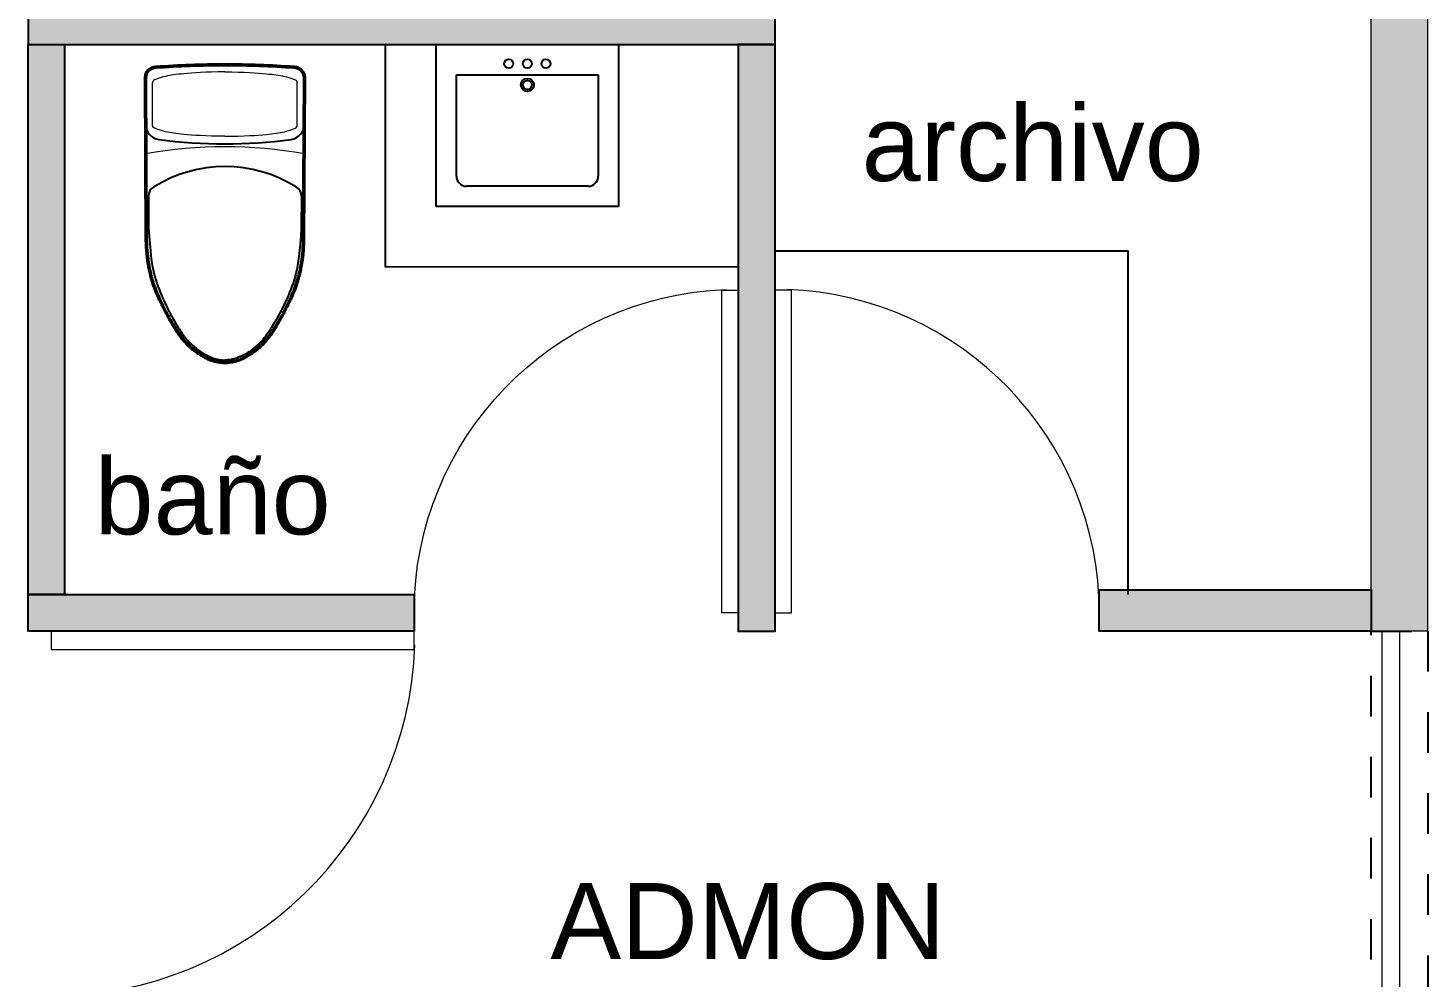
# Model space of a CAD drawing. Header units: metres. Extents: x -598 to 357, y -242 to 574.
# Drawn here: x -294.404 to -290.948, y 60.656 to 63 of the extents above; entities that cross this region are included whole.
import ezdxf

# ---------------------------------------------------------------- set-up
doc = ezdxf.new("R2010")
doc.units = ezdxf.units.M
doc.set_wipeout_variables(frame=1)
doc.linetypes.add('xref_Nivel TIPICO$0$HIDDEN2', pattern=[0.1875, 0.125, -0.0625])
for name, color, linetype, lineweight in [('A-DOOR', 1, 'Continuous', 18), ('Muro Mamspoteria', 5, 'Continuous', 9), ('P-SANR-FIXT', 251, 'Continuous', 18), ('xref_Nivel PB$0$P-puerta', 1, 'Continuous', 18), ('xref_Nivel TIPICO$0$P-puerta', 1, 'Continuous', 18)]:
    doc.layers.add(name, color=color, linetype=linetype, lineweight=lineweight)
for name, color, linetype in [('APTOS_SPZ_MCH_N2 MUNI$0$Muebles', 1, 'Continuous'), ('Muebles fijos', 251, 'Continuous'), ('T-texto', 8, 'Continuous'), ('xref_Nivel TIPICO$0$D-dintel mamposteria', 1, 'Continuous'), ('xref_Nivel TIPICO$0$H-hatch mamposteria', 8, 'Continuous'), ('xref_Nivel TIPICO$0$H-hatch tablayeso', 9, 'Continuous'), ('xref_Nivel TIPICO$0$M-muro tablayeso', 4, 'Continuous')]:
    doc.layers.add(name, color=color, linetype=linetype)
doc.styles.get("Standard").update_dxf_attribs({"font": 'arial.ttf'})

# ---------------------------------------------------------------- blocks, each defined once
blk = doc.blocks.new('*U363')
at = {"layer": 'xref_Nivel TIPICO$0$H-hatch tablayeso', "transparency": 33554559}
h = blk.add_hatch(color=256, dxfattribs=at)
h.dxf.hatch_style = 1
h.paths.add_polyline_path([(0, 90), (0, 0), (1844, 0), (1844, 90)])
at = {"layer": 'xref_Nivel TIPICO$0$M-muro tablayeso'}
blk.add_lwpolyline([(1844, 0), (0, 0), (0, 90), (1844, 90), (1844, 0)], dxfattribs=at)
blk = doc.blocks.new('*U355')
at = {"layer": 'xref_Nivel TIPICO$0$H-hatch tablayeso', "transparency": 33554559}
h = blk.add_hatch(color=256, dxfattribs=at)
h.dxf.hatch_style = 1
h.paths.add_polyline_path([(0, 90.9), (0, 0), (1447.7, 0), (1447.7, 90.9)])
at = {"layer": 'xref_Nivel TIPICO$0$M-muro tablayeso'}
blk.add_lwpolyline([(1447.7, 0), (0, 0), (0, 90.9), (1447.7, 90.9), (1447.7, 0)], dxfattribs=at)
blk = doc.blocks.new('Toilet_Oval_17859 - MO- Inodoro-439146-NIVEL TIPICO 5 - 7  - AMOBLADO')
at = {"layer": 'P-SANR-FIXT', "lineweight": 50}
for p, q in [((-0.196, 0.4633), (-0.194, 0.0621)), ((0.194, 0.0621), (0.196, 0.4633))]:
    blk.add_line(p, q, dxfattribs=at)
at = {"layer": 'P-SANR-FIXT'}
for p, q in [((-0.1786, 0.3447), (-0.1786, 0.4512)), ((0.1786, 0.3447), (0.1786, 0.4512))]:
    blk.add_line(p, q, dxfattribs=at)
at = {"layer": 'P-SANR-FIXT', "lineweight": 25}
for p, q in [((-0.1887, 0.1708), (-0.1884, 0.0926)), ((0.1887, 0.1708), (0.1884, 0.0926))]:
    blk.add_line(p, q, dxfattribs=at)
at = {"layer": 'P-SANR-FIXT', "lineweight": 50}
for centre, radius, start, end in [((-0.1706, 0.4633), 0.0254, 90, 180), ((0, -1.9235), 2.4182, 90, 94.0453), ((0, -1.9235), 2.4182, 85.9547, 90), ((0.1706, 0.4633), 0.0254, 360, 90)]:
    blk.add_arc(centre, radius, start, end, dxfattribs=at)
at = {"layer": 'P-SANR-FIXT', "lineweight": 25}
for centre, radius, start, end in [((-0.1579, 0.3484), 0.0381, 180, 262.1046), ((0.1579, 0.3484), 0.0381, 277.8954, 0), ((0, 1.487), 1.1875, 262.1046, 277.8954), ((0, -0.0901), 0.3336, 58.0304, 121.9696), ((-0.1626, 0.1709), 0.0261, 122.4497, 180.2256), ((0.1626, 0.1709), 0.0261, 359.7744, 57.5503)]:
    blk.add_arc(centre, radius, start, end, dxfattribs=at)
at = {"layer": 'P-SANR-FIXT'}
blk.add_arc((0, -0.8197), 1.112, 79.8479, 100.1521, dxfattribs=at)
for points in [[(0, 0.4774), (-0.0484, 0.4774), (-0.1037, 0.4729), (-0.1428, 0.4681), (-0.1653, 0.461), (-0.1744, 0.4578), (-0.1786, 0.4531), (-0.1786, 0.4512)], [(0, 0.4774), (0.0484, 0.4774), (0.1037, 0.4729), (0.1428, 0.4681), (0.1653, 0.461), (0.1744, 0.4578), (0.1786, 0.4531), (0.1786, 0.4512)], [(0, 0.3185), (-0.0484, 0.3185), (-0.1037, 0.323), (-0.1428, 0.3278), (-0.1653, 0.3349), (-0.1744, 0.3381), (-0.1786, 0.3428), (-0.1786, 0.3447)], [(0, 0.3185), (0.0484, 0.3185), (0.1037, 0.323), (0.1428, 0.3278), (0.1653, 0.3349), (0.1744, 0.3381), (0.1786, 0.3428), (0.1786, 0.3447)]]:
    blk.add_open_spline(points, degree=3, knots=[0, 0, 0, 0, 0.1566407, 0.2861825, 0.3655305, 0.4088071, 0.4283279, 0.4283279, 0.4283279, 0.4283279], dxfattribs=at)
at = {"layer": 'P-SANR-FIXT', "lineweight": 25}
for points in [[(-0.1884, 0.0926), (-0.1844, 0.0317), (-0.1781, -0.0197), (-0.1546, -0.0809), (-0.1328, -0.1236), (-0.1143, -0.1557), (-0.0938, -0.1851), (-0.066, -0.2094), (-0.0504, -0.2203), (-0.0177, -0.234), (0, -0.2337)], [(0.1884, 0.0926), (0.1844, 0.0317), (0.1781, -0.0197), (0.1546, -0.0809), (0.1328, -0.1236), (0.1143, -0.1557), (0.0938, -0.1851), (0.066, -0.2094), (0.0504, -0.2203), (0.0177, -0.234), (0, -0.2337)]]:
    blk.add_open_spline(points, degree=3, knots=[0, 0, 0, 0, 0.19509, 0.375915, 0.540569, 0.672678, 0.792703, 0.893059, 0.993012, 1.071971, 1.071971, 1.071971, 1.071971], dxfattribs=at)
at = {"layer": 'P-SANR-FIXT', "lineweight": 50}
for points, knots in [([(-0.194, 0.0621), (-0.1937, 0.0503), (-0.1924, 0.028), (-0.189, 0.0038), (-0.1855, -0.0137), (-0.1826, -0.0259), (-0.1794, -0.0373), (-0.176, -0.048), (-0.1724, -0.0579), (-0.1688, -0.0672), (-0.165, -0.0758), (-0.1613, -0.084), (-0.1576, -0.0916), (-0.1529, -0.1013), (-0.1473, -0.1124), (-0.141, -0.1244), (-0.133, -0.1391), (-0.1251, -0.152), (-0.117, -0.1643), (-0.1107, -0.1733), (-0.1038, -0.1821), (-0.0962, -0.1908), (-0.0878, -0.1992), (-0.0783, -0.2075), (-0.0677, -0.2156), (-0.0585, -0.2217), (-0.0519, -0.2254), (-0.0482, -0.2275), (-0.0454, -0.2289), (-0.0426, -0.2302), (-0.0399, -0.2315), (-0.0376, -0.2325), (-0.0356, -0.2332), (-0.0335, -0.2339), (-0.0309, -0.2348), (-0.0276, -0.2357), (-0.0241, -0.2366), (-0.0201, -0.2374), (-0.0156, -0.2381), (-0.0092, -0.2391), (-0.0038, -0.2397), (0, -0.24)], [0, 0, 0, 0, 0.041667, 0.083333, 0.104167, 0.125, 0.145833, 0.166667, 0.1875, 0.208333, 0.229167, 0.25, 0.270833, 0.291667, 0.333333, 0.375, 0.416667, 0.5, 0.541667, 0.583333, 0.625, 0.666667, 0.708333, 0.75, 0.791667, 0.833333, 0.854167, 0.864583, 0.875, 0.885417, 0.895833, 0.90625, 0.911458, 0.916667, 0.927083, 0.9375, 0.947917, 0.958333, 0.96875, 0.979167, 1, 1, 1, 1]), ([(0, -0.24), (0.0038, -0.2397), (0.0092, -0.2391), (0.0156, -0.2381), (0.0201, -0.2374), (0.0241, -0.2366), (0.0276, -0.2357), (0.0309, -0.2348), (0.0341, -0.2338), (0.0371, -0.2327), (0.0399, -0.2315), (0.0426, -0.2302), (0.0454, -0.2289), (0.0482, -0.2275), (0.0519, -0.2254), (0.0585, -0.2217), (0.0677, -0.2156), (0.0783, -0.2075), (0.0878, -0.1992), (0.0962, -0.1908), (0.1038, -0.1821), (0.1107, -0.1733), (0.117, -0.1643), (0.1251, -0.152), (0.133, -0.1391), (0.141, -0.1244), (0.1473, -0.1124), (0.1529, -0.1013), (0.1576, -0.0916), (0.1613, -0.084), (0.165, -0.0758), (0.1688, -0.0672), (0.1724, -0.0579), (0.176, -0.048), (0.1794, -0.0373), (0.1826, -0.0259), (0.1855, -0.0137), (0.189, 0.0038), (0.1924, 0.028), (0.1937, 0.0503), (0.194, 0.0621)], [0, 0, 0, 0, 0.020833, 0.03125, 0.041667, 0.052083, 0.0625, 0.072917, 0.083333, 0.09375, 0.104167, 0.114583, 0.125, 0.135417, 0.145833, 0.166667, 0.208333, 0.25, 0.291667, 0.333333, 0.375, 0.416667, 0.458333, 0.5, 0.583333, 0.625, 0.666667, 0.708333, 0.729167, 0.75, 0.770833, 0.791667, 0.8125, 0.833333, 0.854167, 0.875, 0.895833, 0.916667, 0.958333, 1, 1, 1, 1])]:
    blk.add_open_spline(points, degree=3, knots=knots, dxfattribs=at)
blk = doc.blocks.new('L3')
blk.add_wipeout([(24.5796, 24.0767), (25.0296, 24.0767), (25.0296, 23.6767), (24.5796, 23.6767)]).dxf.layer = 'Muebles fijos'
at = {"layer": 'Muebles fijos'}
for p, q in [((24.5796, 24.0767), (25.0296, 24.0767)), ((24.5796, 23.6767), (24.5796, 24.0767)), ((24.6546, 24.0767), (24.9546, 24.0767)), ((25.0296, 24.0767), (25.0296, 23.6767)), ((24.6546, 24.0267), (24.9546, 24.0267)), ((24.6546, 24.0267), (24.9546, 24.0267)), ((24.5796, 23.7517), (24.5796, 24.0017)), ((24.6296, 23.7517), (24.6296, 24.0017)), ((24.6296, 23.7517), (24.6296, 24.0017)), ((24.9796, 24.0017), (24.9796, 23.7517)), ((24.9796, 24.0017), (24.9796, 23.7517)), ((25.0296, 24.0017), (25.0296, 23.6767)), ((24.9796, 23.7517), (24.6296, 23.7517)), ((24.9796, 23.7517), (24.8832, 23.7517)), ((25.0296, 23.6767), (24.5796, 23.6767)), ((25.0296, 23.6767), (24.5796, 23.6767))]:
    blk.add_line(p, q, dxfattribs=at)
for centre, radius in [((24.8046, 23.7766), 0.0161), ((24.8046, 23.7766), 0.0111), ((24.7588, 23.7245), 0.0111), ((24.8046, 23.7245), 0.0111), ((24.8504, 23.7245), 0.0111)]:
    blk.add_circle(centre, radius, dxfattribs=at)
for centre, start, end in [((24.6546, 24.0017), 90, 180), ((24.6546, 24.0017), 90, 180), ((24.9546, 24.0017), 0, 90), ((24.9546, 24.0017), 0, 90)]:
    blk.add_arc(centre, 0.025, start, end, dxfattribs=at)
blk = doc.blocks.new('*U364')
at = {"layer": 'xref_Nivel TIPICO$0$H-hatch tablayeso', "transparency": 33554559}
h = blk.add_hatch(color=256, dxfattribs=at)
h.dxf.hatch_style = 1
h.paths.add_polyline_path([(0, 90), (0, 0), (953.1, 0), (953.1, 90)])
at = {"layer": 'xref_Nivel TIPICO$0$M-muro tablayeso'}
blk.add_lwpolyline([(953.1, 0), (0, 0), (0, 90), (953.1, 90), (953.1, 0)], dxfattribs=at)
blk = doc.blocks.new('*U339')
at = {"layer": 'xref_Nivel TIPICO$0$H-hatch tablayeso', "transparency": 33554559}
h = blk.add_hatch(color=256, dxfattribs=at)
h.dxf.hatch_style = 1
h.paths.add_polyline_path([(0, 90), (0, 0), (1357.7, 0), (1357.7, 90)])
at = {"layer": 'xref_Nivel TIPICO$0$M-muro tablayeso'}
blk.add_lwpolyline([(1357.7, 0), (0, 0), (0, 90), (1357.7, 90), (1357.7, 0)], dxfattribs=at)
blk = doc.blocks.new('Familia Puertas - P-7-13066183-AMUEBLADAS N8 _18_34')
at = {"layer": 'A-DOOR'}
for p, q in [((-0.4492, 1), (-0.5, 1)), ((-0.5, 1), (-0.5, 0)), ((-0.4492, 0), (-0.4492, 1)), ((-0.5, 0), (-0.4492, 0))]:
    blk.add_line(p, q, dxfattribs=at)
at = {"layer": 'A-DOOR', "color": 8, "true_color": 0x808080}
blk.add_arc((-0.4972, 0.0006), 1.0022, 359.9645, 87.9854, dxfattribs=at)
blk = doc.blocks.new('*U358')
at = {"layer": 'xref_Nivel TIPICO$0$H-hatch tablayeso', "transparency": 33554559}
h = blk.add_hatch(color=256, dxfattribs=at)
h.dxf.hatch_style = 1
h.paths.add_polyline_path([(0, 102), (0, 0), (671.3, 0), (671.3, 102)])
at = {"layer": 'xref_Nivel TIPICO$0$M-muro tablayeso'}
blk.add_lwpolyline([(671.3, 0), (0, 0), (0, 102), (671.3, 102), (671.3, 0)], dxfattribs=at)
blk = doc.blocks.new('*U403')
at = {"layer": 'xref_Nivel TIPICO$0$D-dintel mamposteria', "linetype": 'xref_Nivel TIPICO$0$HIDDEN2', "ltscale": 0.5}
blk.add_lwpolyline([(0.14, 0), (0, 0), (0, 3.2103), (0.14, 3.2103)], close=True, dxfattribs=at)
blk = doc.blocks.new('xref_Nivel PB$0$Familia Puertas - P-7-13066183-AMUEBLADAS N8 _18_34')
at = {"layer": 'xref_Nivel PB$0$P-puerta'}
for p, q in [((-0.4492, 1), (-0.5, 1)), ((-0.5, 1), (-0.5, 0)), ((-0.4492, 0), (-0.4492, 1)), ((-0.5, 0), (-0.4492, 0))]:
    blk.add_line(p, q, dxfattribs=at)
at = {"layer": 'xref_Nivel PB$0$P-puerta', "color": 8, "true_color": 0x808080}
blk.add_arc((-0.4972, 0.0006), 1.0022, 359.9645, 87.9854, dxfattribs=at)

msp = doc.modelspace()

# ---------------------------------------------------------------- hatches: boundary and pattern name
at = {"layer": 'xref_Nivel TIPICO$0$H-hatch mamposteria', "transparency": 33554585}
h = msp.add_hatch(color=256, dxfattribs=at)
h.dxf.hatch_style = 1
h.paths.add_polyline_path([(-291.0885, 63.0493), (-291.0885, 61.5115), (-290.9485, 61.5115), (-290.9485, 63.0493), (-290.9485, 63.1892), (-291.4438, 63.1892), (-291.4438, 64.7988), (-291.6514, 64.7988), (-291.6514, 63.2493), (-294.2037, 63.2493), (-294.2037, 65.4988), (-293.9041, 65.4988), (-293.9041, 65.5283), (-293.8861, 65.5283), (-293.9222, 65.698), (-294.4037, 65.698), (-294.4037, 63.0493), (-291.4438, 63.0492), (-291.4438, 63.0493)])

# ---------------------------------------------------------------- linework, layer by layer
at = {"layer": 'APTOS_SPZ_MCH_N2 MUNI$0$Muebles'}
msp.add_lwpolyline([(-291.6885, 61.6015), (-291.6885, 62.4493), (-292.5598, 62.4493)], dxfattribs=at)
at = {"layer": 'Muro Mamspoteria'}
for points in [[(-290.9485, 61.5115), (-290.9485, 63.1892)], [(-291.0885, 61.5115), (-291.0885, 63.0492)], [(-290.9485, 61.5115), (-291.0885, 61.5115)]]:
    msp.add_lwpolyline(points, dxfattribs=at)
at = {"layer": 'xref_Nivel TIPICO$0$P-puerta'}
for points in [[(-291.0627, 61.5115), (-291.0627, 59.8814), (-291.0177, 59.8814)], [(-291.0177, 59.9814), (-290.9727, 59.9814), (-290.9727, 58.3012), (-291.0177, 58.3012), (-291.0177, 61.5115)]]:
    msp.add_lwpolyline(points, dxfattribs=at)

# ---------------------------------------------------------------- block references
at = {"layer": 'Muro Mamspoteria', "lineweight": 0, "yscale": 0.7960678973457521, "zscale": 0.7960678973457521}
for p, xscale in [((-293.0487, 61.5565), -0.7960678973457521), ((-292.1617, 61.5565), 0.7960678973457521)]:
    msp.add_blockref('Familia Puertas - P-7-13066183-AMUEBLADAS N8 _18_34', p, dxfattribs=dict(at, xscale=xscale))
at = {"layer": 'Muro Mamspoteria', "lineweight": 0, "rotation": 180}
msp.add_blockref('*U403', (-290.9485, 61.5115), dxfattribs=at)
at = {"layer": 'P-SANR-FIXT'}
msp.add_blockref('Toilet_Oval_17859 - MO- Inodoro-439146-NIVEL TIPICO 5 - 7  - AMOBLADO', (-293.9177, 62.4141), dxfattribs=at)
at = {"layer": 'xref_Nivel PB$0$P-puerta', "color": 8, "true_color": 0x808080, "xscale": 0.895576384513974, "yscale": 0.895576384513974, "zscale": 0.895576384513974, "rotation": 270}
msp.add_blockref('xref_Nivel PB$0$Familia Puertas - P-7-13066183-AMUEBLADAS N8 _18_34', (-294.3462, 61.0637), dxfattribs=at)
at = {"layer": 'xref_Nivel TIPICO$0$M-muro tablayeso', "yscale": 0.001, "zscale": 0.001}
for name, p, xscale, rotation in [('*U363', (-294.4037, 63.0493), -0.001, 180), ('*U339', (-294.4037, 62.9593), 0.001, 270), ('*U355', (-292.6507, 61.5115), -0.001, 270)]:
    msp.add_blockref(name, p, dxfattribs=dict(at, xscale=xscale, rotation=rotation))
at = {"layer": 'xref_Nivel TIPICO$0$M-muro tablayeso', "xscale": 0.001, "yscale": 0.001, "zscale": 0.001}
for name, p in [('*U358', (-291.7598, 61.5115)), ('*U364', (-294.4037, 61.5115))]:
    msp.add_blockref(name, p, dxfattribs=at)

# ---------------------------------------------------------------- texts
at = {"layer": 'T-texto', "char_height": 0.1875, "attachment_point": 3}
for s, insert in [('archivo', (-291.502, 62.8098)), ('baño ', (-293.6567, 61.9377)), ('ADMON', (-292.1396, 60.8899))]:
    msp.add_mtext_dynamic_manual_height_columns(s, width=2.585832, gutter_width=0.9375, heights=[0], dxfattribs=dict(at, insert=insert))

# ---------------------------------------------------------------- next in the draw order: block references
at = {"layer": 'Muebles fijos', "rotation": 180}
msp.add_blockref('L3', (-268.3667, 86.6359), dxfattribs=at)

# ---------------------------------------------------------------- next in the draw order: linework, layer by layer
at = {"layer": 'Muebles fijos'}
msp.add_lwpolyline([(-292.6507, 62.9593), (-292.6507, 62.4093), (-293.5218, 62.4101), (-293.5218, 62.9601), (-292.8209, 62.9593)], dxfattribs=at)

doc.saveas('drawing.dxf')
